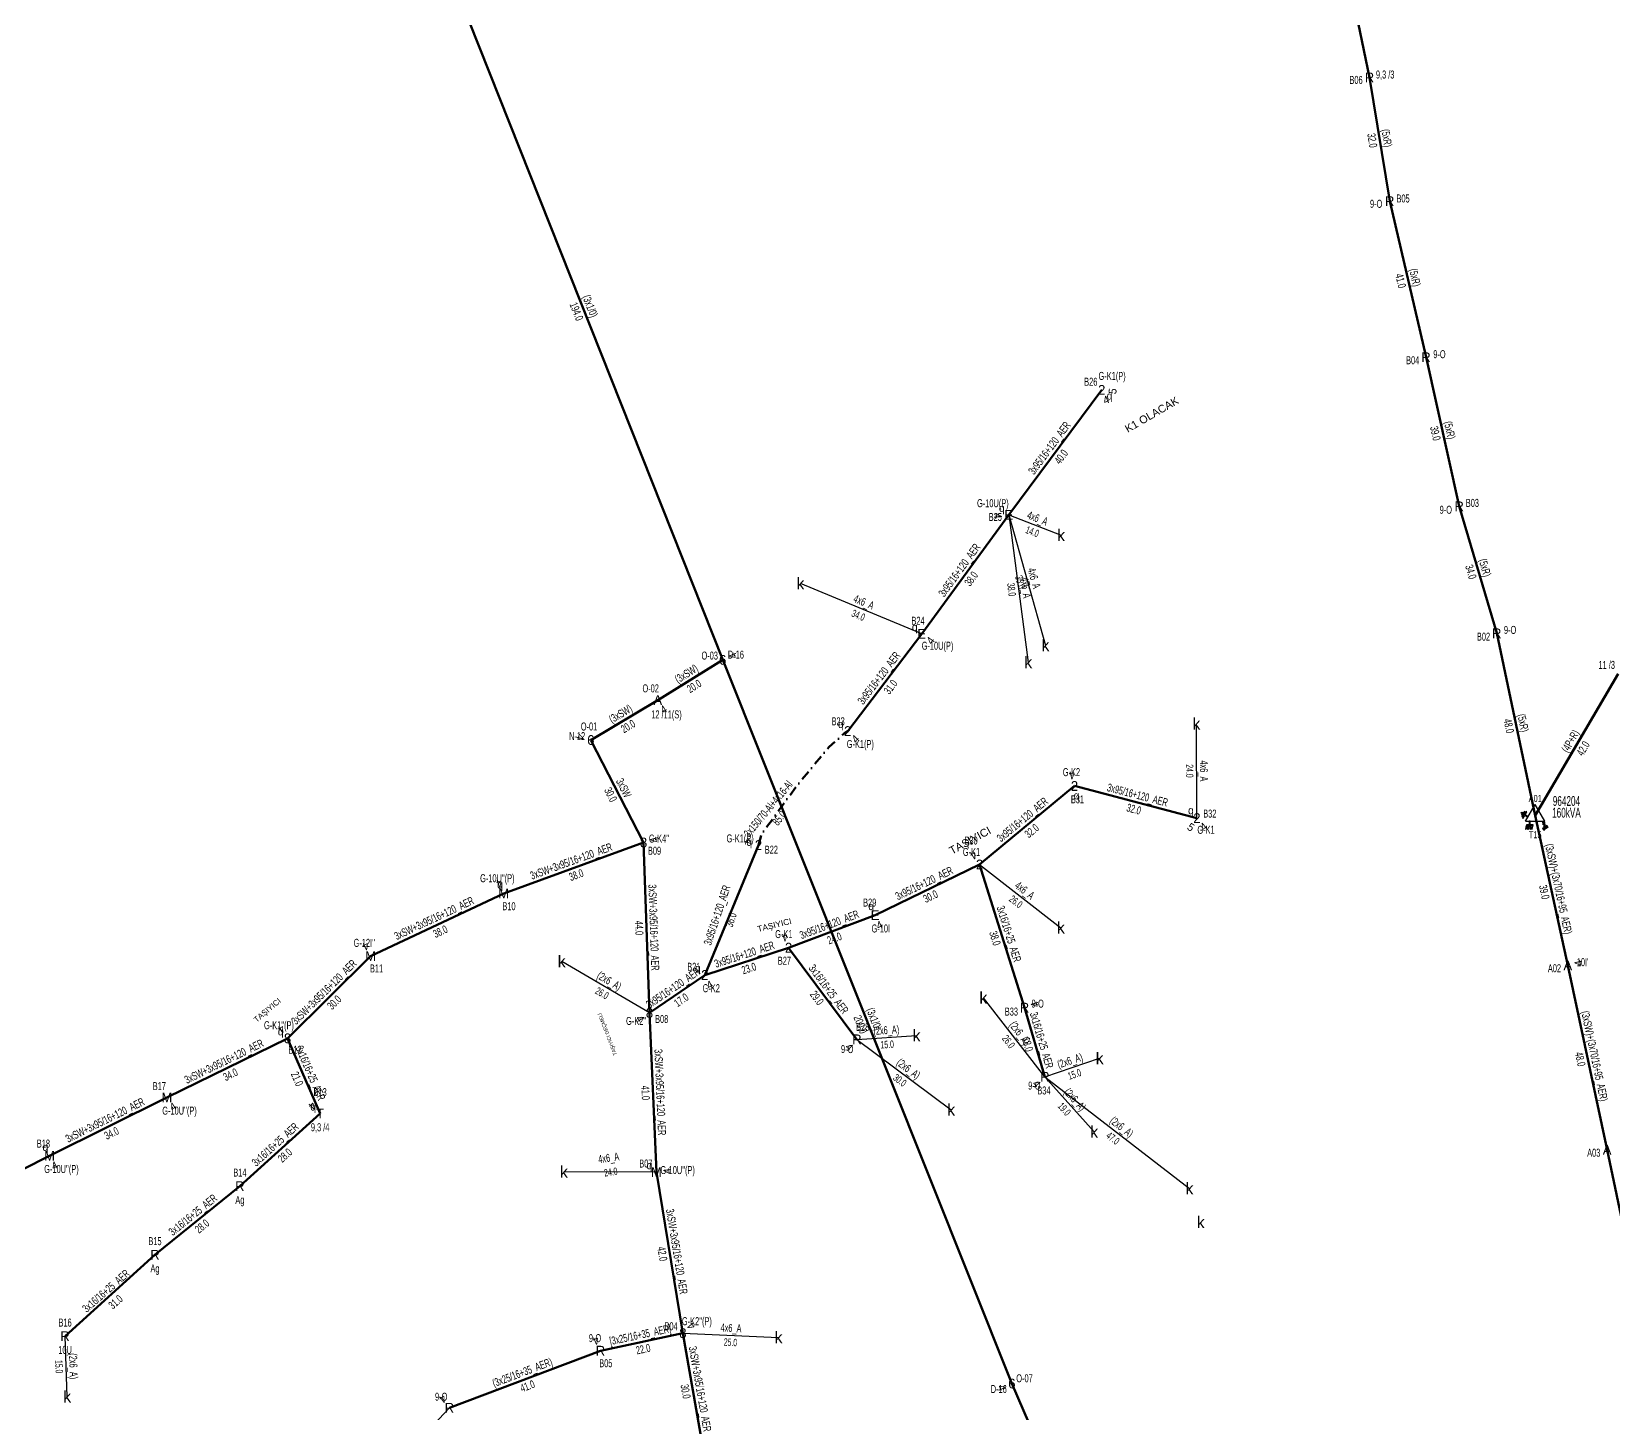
# Model space of a CAD drawing. Header units: millimetres. Extents: x 547575 to 550077, y 4149016 to 4153735.
# Drawn here: x 548724.6 to 549129.8, y 4152287.3 to 4152641.3 of the extents above; entities that cross this region are included whole.
import ezdxf
from ezdxf.enums import TextEntityAlignment as Align

# ---------------------------------------------------------------- set-up
doc = ezdxf.new("R2010")
doc.units = ezdxf.units.MM
doc.linetypes.add('DASHDOT', pattern=[5, 2.5, -1.25, 0, -1.25])
for name, color, linetype, lineweight in [('DIREK_AG_MEVCUT', 120, 'Continuous', 25), ('DIREK_AG_YENI', 108, 'Continuous', 25), ('DIREK_ENH_MEVCUT', 6, 'Continuous', 25), ('DIREK_OG_MEVCUT', 16, 'Continuous', 25), ('DIREK_OG_YENI', 10, 'Continuous', 25), ('HAT_ABONE_HAVAI_MEVCUT', 56, 'Continuous', 30), ('HAT_ABONE_HAVAI_YENI', 30, 'Continuous', 30), ('HAT_AG_HAVAI_BYSK', 3, 'Continuous', 50), ('HAT_AG_HAVAI_MEVCUT', 126, 'Continuous', 50), ('HAT_AG_HAVAI_YENI', 3, 'Continuous', 50), ('HAT_AG_YERALTI_YENI', 3, 'DASHDOT', 50), ('HAT_ENH_HAVAI_MEVCUT', 6, 'Continuous', 70), ('HAT_OG_HAVAI_MEVCUT', 48, 'Continuous', 70), ('HAT_OG_HAVAI_YENI', 1, 'Continuous', 70), ('KOFRE_ABONE_MEVCUT', 6, 'Continuous', 25), ('KOFRE_AG_MEVCUT', 6, 'Continuous', 25), ('KULLANICI', 1, 'Continuous', 25), ('TRAFO_MEVCUT', 5, 'Continuous', 30), ('TRAFO_TADILAT_BYSK', 5, 'Continuous', 30)]:
    doc.layers.add(name, color=color, linetype=linetype, lineweight=lineweight)
doc.layers.add('DIREK_AG_TADILAT_BYSK', color=3, linetype='Continuous')
doc.styles.add('Direk', font='B_CAD')
doc.styles.get("Standard").update_dxf_attribs({"font": 'Arial'})

# ---------------------------------------------------------------- blocks, each defined once
blk = doc.blocks.new('MEV_DIREK')
h = blk.add_hatch(color=32)
h.paths.add_polyline_path([(-2.14, 0.97), (-2.35, 1.09), (-3.31, -0.55), (-3.09, -0.67), (-2.67, 0.06), (-1.89, -0.39), (-1.79, -0.22), (-2.56, 0.23)])
h.paths.add_polyline_path([(-3.46, -0.17), (-3.33, -0.25), (-2.61, 0.99), (-2.74, 1.06)])
h.paths.add_polyline_path([(-3.54, 0.29), (-3.41, 0.22), (-3.05, 0.82), (-3.18, 0.9)])
h.paths.add_polyline_path([(-3.58, 0.81), (-3.66, 0.68), (-3.53, 0.61), (-3.45, 0.74)])
h.paths.add_polyline_path([(-1.51, -2.34), (-2.26, -2.33), (-2.52, -3.47), (-2.42, -3.47), (-2.21, -2.53), (-1.91, -2.54), (-2.12, -3.47), (-2.02, -3.47), (-1.81, -2.54), (-1.51, -2.54), (-1.72, -3.47), (-1.62, -3.48), (-1.41, -2.54), (-1.11, -2.54), (-1.32, -3.48), (-1.22, -3.48), (-1.01, -2.54), (-0.71, -2.55), (-0.92, -3.48), (-0.82, -3.48), (-0.56, -2.35), (-1.31, -2.34), (-1.31, -1.44), (-1.51, -1.44)])
at = {"layer": 'TRAFO_MEVCUT'}
for points in [[(2.35, -1.57), (2.12, -1.92), (2.08, -1.44), (1.94, -1.44), (2.01, -2.32), (2.25, -1.96), (2.31, -2.67), (2.1, -2.67), (2.39, -2.87), (2.4, -2.86), (2.64, -2.49), (2.45, -2.63)], [(2.35, -1.57), (2.12, -1.92), (2.08, -1.44), (1.94, -1.44), (2.01, -2.32), (2.25, -1.96), (2.31, -2.67), (2.1, -2.67), (2.39, -2.87), (1.98, -3.19), (2.2, -3.79), (2.26, -3.74), (2.08, -3.26), (2.26, -3.13), (2.44, -3.6), (2.49, -3.56), (2.32, -3.08), (2.49, -2.94), (2.67, -3.42), (2.73, -3.38), (2.55, -2.9), (2.73, -2.76), (2.91, -3.24), (2.97, -3.2), (2.79, -2.72), (2.97, -2.58), (3.15, -3.06), (3.21, -3.01), (2.98, -2.42), (2.4, -2.86), (2.64, -2.49), (2.45, -2.63)], [(2.97, -2.58), (3.15, -3.06), (3.21, -3.01), (2.98, -2.42), (2.4, -2.86), (2.64, -2.49), (2.45, -2.63), (2.35, -1.57), (2.12, -1.92), (2.08, -1.44), (1.94, -1.44), (2.01, -2.32), (2.25, -1.96), (2.31, -2.67), (2.1, -2.67), (2.39, -2.87), (1.98, -3.19), (2.2, -3.79), (2.26, -3.74), (2.08, -3.26), (2.26, -3.13), (2.44, -3.6), (2.49, -3.56), (2.32, -3.08), (2.49, -2.94), (2.67, -3.42), (2.73, -3.38), (2.55, -2.9), (2.73, -2.76), (2.91, -3.24), (2.97, -3.2), (2.79, -2.72)]]:
    blk.add_hatch(color=32, dxfattribs=at).paths.add_polyline_path(points)
at = {"layer": 'TRAFO_MEVCUT', "linetype": 'Continuous'}
for p, q in [((-2.5, -1.44), (0, 2.89)), ((2.5, -1.44), (0, 2.89)), ((-2.5, -1.44), (2.5, -1.44))]:
    blk.add_line(p, q, dxfattribs=at)
at = {"layer": 'TRAFO_MEVCUT', "color": 32, "flags": 128}
blk.add_lwpolyline([(1.94, -1.44), (2.08, -1.44), (2.12, -1.92), (2.35, -1.57), (2.45, -2.63), (2.64, -2.49), (2.4, -2.86), (2.98, -2.42), (3.21, -3.01), (3.15, -3.06), (2.97, -2.58), (2.79, -2.72), (2.97, -3.2), (2.91, -3.24), (2.73, -2.76), (2.55, -2.9), (2.73, -3.38), (2.67, -3.42), (2.49, -2.94), (2.32, -3.08), (2.49, -3.56), (2.44, -3.6), (2.26, -3.13), (2.08, -3.26), (2.26, -3.74), (2.2, -3.79), (1.98, -3.19), (2.39, -2.87), (2.1, -2.67), (2.31, -2.67), (2.25, -1.96), (2.01, -2.32), (1.94, -1.44)], dxfattribs=at)
at = {"layer": 'TRAFO_TADILAT_BYSK', "color": 32, "flags": 128}
for points in [[(-3.53, 0.61), (-3.45, 0.74), (-3.58, 0.81), (-3.66, 0.68), (-3.53, 0.61)], [(-3.41, 0.22), (-3.05, 0.82), (-3.18, 0.9), (-3.54, 0.29), (-3.41, 0.22)], [(-3.33, -0.25), (-2.61, 0.99), (-2.74, 1.06), (-3.46, -0.17), (-3.33, -0.25)], [(-1.79, -0.22), (-2.56, 0.23), (-2.14, 0.97), (-2.35, 1.09), (-3.31, -0.55), (-3.09, -0.67), (-2.67, 0.06), (-1.89, -0.39), (-1.79, -0.22)], [(-1.31, -1.44), (-1.51, -1.44), (-1.51, -2.34), (-2.26, -2.33), (-2.52, -3.47), (-2.42, -3.47), (-2.21, -2.53), (-1.91, -2.54), (-2.12, -3.47), (-2.02, -3.47), (-1.81, -2.54), (-1.51, -2.54), (-1.72, -3.47), (-1.62, -3.48), (-1.41, -2.54), (-1.11, -2.54), (-1.32, -3.48), (-1.22, -3.48), (-1.01, -2.54), (-0.71, -2.55), (-0.92, -3.48), (-0.82, -3.48), (-0.56, -2.35), (-1.31, -2.34), (-1.31, -1.44)]]:
    blk.add_lwpolyline(points, dxfattribs=at)

msp = doc.modelspace()

# ---------------------------------------------------------------- linework, layer by layer
at = {"layer": 'HAT_ABONE_HAVAI_MEVCUT'}
for p, q in [((548882.865, 4152389.882), (548860.37, 4152403.07)), ((548984.17, 4152373.5), (548968.4, 4152393.72)), ((548936.01, 4152383.1), (548951.3, 4152384.08)), ((548936.01, 4152383.1), (548960.17, 4152365.03)), ((548984.17, 4152373.5), (548998.2, 4152378.24)), ((548984.17, 4152373.5), (548996.81, 4152359.37)), ((548984.17, 4152373.5), (549021.21, 4152344.86)), ((548733.695257, 4152291.538903), (548733.144235, 4152307.028746)), ((548831.6, 4152288.7), (548814.73, 4152270.83))]:
    msp.add_line(p, q, dxfattribs=at)
at = {"layer": 'HAT_ABONE_HAVAI_YENI'}
for p, q in [((548974.916, 4152517.487), (548988.31, 4152512.26)), ((548974.916, 4152517.487), (548984.32, 4152484.05)), ((548974.916, 4152517.487), (548979.92, 4152479.69)), ((548952.609, 4152486.99), (548921.53, 4152499.89)), ((549023.119, 4152439.804), (549022.99, 4152463.96)), ((548967.433, 4152427.905), (548988.28, 4152411.7)), ((548884.63388, 4152349.05781), (548860.96, 4152349.14)), ((548891.421693, 4152307.819313), (548915.95, 4152306.72))]:
    msp.add_line(p, q, dxfattribs=at)
at = {"layer": 'HAT_AG_HAVAI_BYSK'}
msp.add_line((548870.302998, 4152303.318805), (548891.421693, 4152307.819313), dxfattribs=at)
at = {"layer": 'HAT_AG_HAVAI_MEVCUT'}
for p, q in [((549059.085, 4152669.064), (549067.328, 4152629.584)), ((549072.504, 4152597.892), (549067.328, 4152629.584)), ((549072.504, 4152597.892), (549081.808, 4152557.888)), ((549090.304, 4152519.69), (549081.808, 4152557.888)), ((549090.304, 4152519.69), (549099.932, 4152487.149)), ((549099.932, 4152487.149), (549109.79, 4152440.431)), ((549131.066, 4152476.721), (549109.79, 4152440.431)), ((548870.302998, 4152303.318805), (548831.6, 4152288.7))]:
    msp.add_line(p, q, dxfattribs=at)
at = {"layer": 'HAT_AG_HAVAI_YENI'}
for p, q in [((548974.916, 4152517.487), (548998.732, 4152549.52)), ((548952.609, 4152486.99), (548974.916, 4152517.487)), ((548933.653, 4152462.092), (548952.609, 4152486.99)), ((548967.433, 4152427.905), (548991.757, 4152448.03)), ((548991.757, 4152448.03), (549023.119, 4152439.804)), ((548897.03, 4152399.582), (548910.803276, 4152432.891884)), ((548940.664, 4152414.933), (548967.433, 4152427.905)), ((548978.94, 4152391.23), (548967.433, 4152427.905)), ((548918.5, 4152406.589), (548940.664, 4152414.933)), ((548897.03, 4152399.582), (548918.5, 4152406.589)), ((548936.01, 4152383.1), (548918.5, 4152406.589)), ((548882.865, 4152389.882), (548897.03, 4152399.582)), ((548984.17, 4152373.5), (548978.94, 4152391.23)), ((548790.149258, 4152383.353234), (548798.489, 4152364.077)), ((548798.489, 4152364.077), (548777.932413, 4152345.461763)), ((548777.932413, 4152345.461763), (548756.177, 4152327.889)), ((548756.177, 4152327.889), (548733.144235, 4152307.028746))]:
    msp.add_line(p, q, dxfattribs=at)
at = {"layer": 'HAT_AG_YERALTI_YENI', "flags": 128}
msp.add_lwpolyline([(548910.803276, 4152432.891884), (548911.521312, 4152435.615577), (548920.722307, 4152448.203802), (548928.912379, 4152458.074405), (548932.769034, 4152461.448978), (548933.653, 4152462.092)], dxfattribs=at)
at = {"layer": 'HAT_ENH_HAVAI_MEVCUT'}
for p, q in [((548901.622278, 4152480.343706), (548830.235633, 4152660.251832)), ((548901.622278, 4152480.343706), (548975.718943, 4152294.905611)), ((549003.229996, 4152231.296734), (548975.718943, 4152294.905611))]:
    msp.add_line(p, q, dxfattribs=at)
at = {"layer": 'HAT_OG_HAVAI_MEVCUT'}
for p, q in [((548901.622278, 4152480.343706), (548884.995, 4152470.041)), ((548867.836, 4152459.8), (548884.995, 4152470.041)), ((549118.136, 4152402.053), (549109.79, 4152440.431)), ((549128.207, 4152354.783), (549118.136, 4152402.053)), ((549128.207, 4152354.783), (549138.326, 4152306.898))]:
    msp.add_line(p, q, dxfattribs=at)
at = {"layer": 'HAT_OG_HAVAI_YENI'}
for p, q in [((548867.836, 4152459.8), (548881.359, 4152433.53)), ((548881.359, 4152433.53), (548845.524, 4152420.451)), ((548882.865, 4152389.882), (548881.359, 4152433.53)), ((548845.524, 4152420.451), (548811.43, 4152404.428)), ((548811.43, 4152404.428), (548790.149258, 4152383.353234)), ((548882.865, 4152389.882), (548884.63388, 4152349.05781)), ((548790.149258, 4152383.353234), (548759.223946, 4152368.192621)), ((548759.223946, 4152368.192621), (548729.17, 4152353.262)), ((548729.17, 4152353.262), (548696.902, 4152336.971)), ((548891.421693, 4152307.819313), (548884.63388, 4152349.05781)), ((548896.551, 4152278.588), (548891.421693, 4152307.819313))]:
    msp.add_line(p, q, dxfattribs=at)

# ---------------------------------------------------------------- block references
at = {"layer": 'TRAFO_MEVCUT', "linetype": 'ByBlock'}
msp.add_blockref('MEV_DIREK', (549109.79, 4152440.431), dxfattribs=at)

# ---------------------------------------------------------------- texts
at = {"layer": 'DIREK_AG_MEVCUT', "linetype": 'ByBlock', "style": 'Direk'}
for p in [(549067.328, 4152629.584), (549072.504, 4152597.892), (549081.808, 4152557.888), (549090.304, 4152519.69), (549099.932, 4152487.149)]:
    msp.add_text('R', height=2.5, dxfattribs=at).set_placement(p, align=Align.MIDDLE_CENTER)
at = {"layer": 'DIREK_AG_MEVCUT', "linetype": 'ByBlock', "width": 0.53}
for s, p in [('9,3 /3', (549071.348327, 4152630.331631)), ('B06', (549063.886993, 4152628.944101)), ('9-O', (549069.037806, 4152597.20666)), ('B05', (549075.937529, 4152598.570881)), ('B04', (549078.395197, 4152557.111612)), ('9-O', (549085.253075, 4152558.67173)), ('B03', (549093.692351, 4152520.566971)), ('9-O', (549086.883837, 4152518.804796)), ('9-O', (549103.35698, 4152488.015567)), ('B02', (549096.538921, 4152486.290504)), ('11 /3', (549128.11563, 4152479.058956))]:
    msp.add_text(s, height=2.05, dxfattribs=at).set_placement(p, align=Align.MIDDLE_CENTER)
at = {"layer": 'DIREK_AG_MEVCUT', "width": 0.53}
for s, p in [('B33', (548975.591637, 4152390.210947)), ('9-O', (548982.319428, 4152392.258507)), ('B28', (548937.478909, 4152386.276839)), ('9-O', (548933.516162, 4152380.610122)), ('9-O', (548981.464262, 4152371.23903)), ('B34', (548983.916623, 4152370.009183)), ('B14', (548777.932413, 4152348.961763)), ('Ag', (548777.932413, 4152341.961763)), ('B15', (548756.177, 4152331.389)), ('Ag', (548756.177, 4152324.389)), ('B16', (548733.144235, 4152310.528746)), ('9-O', (548868.91715, 4152306.547323)), ('10U', (548733.144235, 4152303.528746)), ('B05', (548871.683564, 4152300.102591)), ('9-O', (548829.506339, 4152291.529895))]:
    msp.add_text(s, height=2.05, dxfattribs=at).set_placement(p, align=Align.MIDDLE_CENTER)
at = {"layer": 'DIREK_AG_MEVCUT', "style": 'Direk'}
for p in [(548978.94, 4152391.23), (548936.01, 4152383.1), (548984.17, 4152373.5), (548777.932413, 4152345.461763), (548756.177, 4152327.889), (548733.144235, 4152307.028746), (548870.302998, 4152303.318805), (548831.6, 4152288.7)]:
    msp.add_text('R', height=2.5, dxfattribs=at).set_placement(p, align=Align.MIDDLE_CENTER)
at = {"layer": 'DIREK_AG_MEVCUT', "color": 32, "style": 'Direk'}
for rotation, p in [(106.92729, (548981.61869, 4152392.045242)), (314.954475, (548934.028528, 4152381.121675)), (309.882827, (548982.021399, 4152371.704585)), (203.231524, (548869.198545, 4152305.891777)), (216.495406, (548829.934677, 4152290.950933))]:
    msp.add_text('4', height=2, rotation=rotation, dxfattribs=at).set_placement(p, align=Align.MIDDLE_CENTER)
at = {"layer": 'DIREK_AG_TADILAT_BYSK', "color": 32, "style": 'Direk'}
msp.add_text('4', height=2, rotation=225.000001, dxfattribs=at).set_placement((548796.509101, 4152366.056899), align=Align.MIDDLE_CENTER)
at = {"layer": 'DIREK_AG_TADILAT_BYSK', "width": 0.53}
for s, p in [('B13', (548798.489, 4152369.577)), ('9,3 /4', (548798.489, 4152360.577))]:
    msp.add_text(s, height=2.05, dxfattribs=at).set_placement(p, align=Align.MIDDLE_CENTER)
at = {"layer": 'DIREK_AG_TADILAT_BYSK', "color": 4, "style": 'Direk'}
msp.add_text('q', height=2, dxfattribs=at).set_placement((548796.721233, 4152365.844767), align=Align.MIDDLE_CENTER)
at = {"layer": 'DIREK_AG_TADILAT_BYSK', "style": 'Direk'}
msp.add_text('T', height=2.5, dxfattribs=at).set_placement((548798.489, 4152364.077), align=Align.MIDDLE_CENTER)
at = {"layer": 'DIREK_AG_YENI', "width": 0.53}
for s, p in [('G-K1(P)', (549001.391641, 4152553.097271)), ('B26', (548995.923239, 4152551.608267)), ('G-10U(P)', (548970.838846, 4152520.493692)), ('B25', (548971.456316, 4152516.957299)), ('B24', (548951.665589, 4152490.360456)), ('G-10U(P)', (548956.663642, 4152483.964059)), ('B23', (548931.20528, 4152464.593733)), ('G-K1(P)', (548936.885724, 4152458.787941)), ('G-K2', (548990.975251, 4152451.569946)), ('B31', (548992.511743, 4152444.612345)), ('B32', (549026.427216, 4152440.946676)), ('G-K1(P)', (548906.092264, 4152434.595025)), ('G-K1', (549025.445263, 4152436.805477)), ('B22', (548914.094781, 4152431.701927)), ('G-K1', (548965.370904, 4152431.113485)), ('B30', (548965.253422, 4152434.044326)), ('B29', (548939.282844, 4152418.148962)), ('G-10I', (548942.131728, 4152411.515459)), ('G-K1', (548917.276417, 4152410.072827)), ('B27', (548917.441054, 4152403.253039)), ('B21', (548894.234906, 4152401.688525)), ('G-K2', (548898.690915, 4152396.212333))]:
    msp.add_text(s, height=2.05, dxfattribs=at).set_placement(p, align=Align.MIDDLE_CENTER)
at = {"layer": 'DIREK_AG_YENI', "style": 'Direk'}
for s, p in [('2', (548998.732, 4152549.52)), ('E', (548974.916, 4152517.487)), ('E', (548952.609, 4152486.99)), ('2', (548933.653, 4152462.092)), ('2', (548991.757, 4152448.03)), ('2', (549023.119, 4152439.804)), ('2', (548910.803276, 4152432.891884)), ('2', (548967.433, 4152427.905)), ('E', (548940.664, 4152414.933)), ('2', (548918.5, 4152406.589)), ('2', (548897.03, 4152399.582))]:
    msp.add_text(s, height=2.5, dxfattribs=at).set_placement(p, align=Align.MIDDLE_CENTER)
at = {"layer": 'DIREK_AG_YENI', "color": 32, "style": 'Direk'}
for s, rotation, p in [('5', 443.369814, (549001.513274, 4152549.196711)), ('4', 383.369814, (548999.84266, 4152546.949702)), ('4', 274.408217, (548972.124283, 4152517.271786)), ('4', 413.266368, (548954.852989, 4152485.315332)), ('4', 404.374759, (548935.611176, 4152460.090614)), ('4', 192.453128, (548991.153206, 4152450.764124)), ('5', 326.55363, (549021.575763, 4152437.467674)), ('4', 397.804411, (549024.83531, 4152437.591698)), ('4', 250.123885, (548908.170072, 4152433.843849)), ('4', 212.728895, (548965.919139, 4152430.260467)), ('4', 383.242025, (548941.768925, 4152412.360231)), ('4', 199.3522, (548917.572152, 4152409.230798)), ('4', 386.238774, (548898.267916, 4152397.070514))]:
    msp.add_text(s, height=2, rotation=rotation, dxfattribs=at).set_placement(p, align=Align.MIDDLE_CENTER)
at = {"layer": 'DIREK_AG_YENI', "color": 4, "style": 'Direk'}
for p in [(549000.738258, 4152548.028381), (548973.148233, 4152519.254767), (548950.841233, 4152488.757767), (548931.904629, 4152463.878952), (548992.296102, 4152445.588818), (549021.58658, 4152441.77927), (548908.434086, 4152433.689969), (548939.67746, 4152417.230115), (548895.262233, 4152401.349767)]:
    msp.add_text('q', height=2, dxfattribs=at).set_placement(p, align=Align.MIDDLE_CENTER)
at = {"layer": 'DIREK_ENH_MEVCUT', "width": 0.53}
for s, p in [('O-03', (548898.299036, 4152481.441914)), ('D-16', (548905.006584, 4152481.691286)), ('O-02', (548883.176332, 4152473.031392)), ('O-01', (548867.383276, 4152463.270597)), ('12 /11(S)', (548887.227175, 4152466.370689)), ('N-12', (548864.333079, 4152460.802196)), ('D-16', (548972.356373, 4152293.506971)), ('O-07', (548978.950541, 4152296.249774))]:
    msp.add_text(s, height=2.05, dxfattribs=at).set_placement(p, align=Align.MIDDLE_CENTER)
at = {"layer": 'DIREK_ENH_MEVCUT', "style": 'Direk'}
for s, p in [('6', (548901.622278, 4152480.343706)), ('A', (548884.995, 4152470.041)), ('6', (548867.836, 4152459.8)), ('6', (548975.718943, 4152294.905611))]:
    msp.add_text(s, height=2.5, dxfattribs=at).set_placement(p, align=Align.MIDDLE_CENTER)
at = {"layer": 'DIREK_ENH_MEVCUT', "color": 32, "style": 'Direk'}
for rotation, p in [(111.711704, (548904.223637, 4152481.379528)), (391.306734, (548886.449935, 4152467.648686)), (254.034021, (548865.144009, 4152460.570186)), (292.584561, (548973.133665, 4152293.830281))]:
    msp.add_text('4', height=2, rotation=rotation, dxfattribs=at).set_placement(p, align=Align.MIDDLE_CENTER)
at = {"layer": 'DIREK_OG_MEVCUT', "linetype": 'ByBlock', "style": 'Direk'}
for p in [(549118.136, 4152402.053), (549128.207, 4152354.783)]:
    msp.add_text('A', height=2.5, dxfattribs=at).set_placement(p, align=Align.MIDDLE_CENTER)
at = {"layer": 'DIREK_OG_MEVCUT', "color": 32, "linetype": 'ByBlock', "style": 'Direk'}
msp.add_text('4', height=2, rotation=102.148091, dxfattribs=at).set_placement((549120.873299, 4152402.64223), align=Align.MIDDLE_CENTER)
at = {"layer": 'DIREK_OG_MEVCUT', "linetype": 'ByBlock', "width": 0.53}
for s, p in [("10I'", (549121.938488, 4152402.871522)), ('A02', (549114.714376, 4152401.316463)), ('A03', (549124.783225, 4152354.056524))]:
    msp.add_text(s, height=2.05, dxfattribs=at).set_placement(p, align=Align.MIDDLE_CENTER)
at = {"layer": 'DIREK_OG_YENI', "style": 'Direk'}
for s, p in [('8', (548881.359, 4152433.53)), ('M', (548845.524, 4152420.451)), ('M', (548811.43, 4152404.428)), ('8', (548882.865, 4152389.882)), ('8', (548790.149258, 4152383.353234)), ('M', (548759.223946, 4152368.192621)), ('M', (548729.17, 4152353.262)), ('M', (548884.63388, 4152349.05781)), ('8', (548891.421693, 4152307.819313))]:
    msp.add_text(s, height=2.5, dxfattribs=at).set_placement(p, align=Align.MIDDLE_CENTER)
at = {"layer": 'DIREK_OG_YENI', "width": 0.53}
for s, p in [('B09', (548884.164908, 4152431.4379)), ("G-K4''", (548885.295694, 4152434.555951)), ("G-10U''(P)", (548843.884334, 4152424.387827)), ('B10', (548846.869679, 4152417.220033)), ("G-12I''", (548809.799509, 4152407.830485)), ('B11', (548812.942521, 4152401.271692)), ("G-K1''(P)", (548787.943907, 4152386.726489)), ("G-K2''", (548879.433246, 4152387.820514)), ('B08', (548885.994151, 4152388.314068)), ('B12', (548792.064486, 4152380.423746)), ('B17', (548757.287454, 4152371.108097)), ("G-10U''(P)", (548762.468755, 4152364.830598)), ('B18', (548727.595806, 4152356.388006)), ("G-10U''(P)", (548732.220905, 4152349.882239)), ('B07', (548881.935275, 4152351.286605)), ("G-10U''(P)", (548890.084893, 4152349.607935)), ('B04', (548888.40169, 4152309.588375)), ("G-K2''(P)", (548895.017886, 4152310.881789))]:
    msp.add_text(s, height=2.05, dxfattribs=at).set_placement(p, align=Align.MIDDLE_CENTER)
at = {"layer": 'DIREK_OG_YENI', "color": 32, "style": 'Direk'}
for rotation, p in [(104.607073, (548884.068499, 4152434.236129)), (202.611444, (548844.447457, 4152423.035774)), (205.604017, (548810.219983, 4152406.953046)), (300.993622, (548880.464771, 4152388.440161)), (213.175669, (548788.617076, 4152385.696825)), (393.59256, (548760.77314, 4152365.86024)), (386.72891, (548730.429355, 4152350.761195)), (95.762876, (548887.419729, 4152349.338963)), (130.417325, (548893.553451, 4152309.634693))]:
    msp.add_text('4', height=2, rotation=rotation, dxfattribs=at).set_placement(p, align=Align.MIDDLE_CENTER)
at = {"layer": 'DIREK_OG_YENI', "color": 4, "style": 'Direk'}
for p in [(548844.562801, 4152422.758834), (548788.381491, 4152385.121001), (548728.088248, 4152355.515844), (548882.866113, 4152350.825577)]:
    msp.add_text('q', height=2, dxfattribs=at).set_placement(p, align=Align.MIDDLE_CENTER)
at = {"layer": 'HAT_ABONE_HAVAI_MEVCUT', "lineweight": 30, "width": 0.53}
for rotation, p in [(329.618455, (548872.047393, 4152397.209275, 274430.185)), (307.951412, (548976.955253, 4152384.132744, 274484.2)), (3.66731, (548943.600632, 4152384.438259, 274475.65)), (18.66741, (548990.912937, 4152376.675284, 274499.1)), (323.206066, (548948.599098, 4152374.745676, 274480.085)), (311.814243, (548991.123514, 4152367.00171, 274498.405)), (322.288154, (549003.209937, 4152359.852433, 274510.605)), (272.037331, (548734.269208, 4152299.314042))]:
    msp.add_text('(2x6_A)', height=2.05, rotation=rotation, dxfattribs=at).set_placement(p, align=Align.CENTER)
for s, rotation, p in [('26.0', 329.618455, (548871.187607, 4152395.742725, 274430.185)), ('26.0', 307.951412, (548975.614747, 4152383.087256, 274484.2)), ('15.0', 3.66731, (548943.709368, 4152382.741741, 274475.65)), ('15.0', 18.66741, (548991.457063, 4152375.064716, 274499.1)), ('30.0', 323.206066, (548947.580902, 4152373.384324, 274480.085)), ('19.0', 311.814243, (548989.856486, 4152365.86829, 274498.405)), ('47.0', 322.288154, (549002.170063, 4152358.507567, 274510.605)), ('15.0', 272.037331, (548732.570283, 4152299.253606))]:
    msp.add_text(s, height=1.9, rotation=rotation, dxfattribs=at).set_placement(p, align=Align.TOP_CENTER)
at = {"layer": 'HAT_ABONE_HAVAI_YENI', "lineweight": 30, "width": 0.53}
for rotation, p in [(338.681816, (548981.922015, 4152515.66534, 274494.155)), (277.541614, (548978.260647, 4152498.700059, 274489.96)), (285.70839, (548980.436254, 4152500.99863, 274492.16)), (337.458067, (548937.395356, 4152494.225059, 274460.765)), (270.305973, (549023.904488, 4152451.886539, 274511.495)), (322.141003, (548978.378162, 4152420.473595, 274494.14)), (368.524193, (548872.556507, 4152351.73761, 274430.48)), (357.433828, (548903.723903, 4152308.118804, 274457.975))]:
    msp.add_text('4x6_A', height=2.05, rotation=rotation, dxfattribs=at).set_placement(p, align=Align.CENTER)
for s, rotation, p in [('14.0', 338.681816, (548981.303985, 4152514.08166, 274494.155)), ('35.0', 285.70839, (548978.799746, 4152500.53837, 274492.16)), ('38.0', 277.541614, (548976.575353, 4152498.476941, 274489.96)), ('34.0', 337.458067, (548936.743644, 4152492.654941, 274460.765)), ('24.0', 270.305973, (549022.204512, 4152451.877461, 274511.495)), ('26.0', 322.141003, (548977.334838, 4152419.131405, 274494.14)), ('24.0', 368.524193, (548872.808493, 4152350.05639, 274430.48)), ('25.0', 357.433828, (548903.647789, 4152306.420509, 274457.975))]:
    msp.add_text(s, height=1.9, rotation=rotation, dxfattribs=at).set_placement(p, align=Align.TOP_CENTER)
at = {"layer": 'HAT_AG_HAVAI_BYSK', "lineweight": 30, "width": 0.53}
msp.add_text('[3x25/16+35_AER]', height=2.05, rotation=12.030081, dxfattribs=at).set_placement((548880.685184, 4152306.400392, 274445.710846), align=Align.CENTER)
msp.add_text('22.0', height=2.05, rotation=12.030081, dxfattribs=at).set_placement((548881.039507, 4152304.737726, 274445.710846), align=Align.TOP_CENTER)
at = {"layer": 'HAT_AG_HAVAI_MEVCUT', "lineweight": 30, "width": 0.53}
for s, rotation, p in [('32.0', 279.275764, (549069.077115, 4152613.600992, 274533.664)), ('41.0', 283.092904, (549076.328097, 4152577.697449, 274540.904)), ('39.0', 282.539607, (549085.226276, 4152538.604453, 274540.904)), ('34.0', 286.482058, (549094.302928, 4152503.178342, 274549.966)), ('48.0', 281.915233, (549104.029314, 4152463.614505, 274554.895)), ('42.0', 419.617876, (549121.161271, 4152458.1461, 274554.895)), ('41.0', 380.692436, (548851.251847, 4152295.214236, 274415.8))]:
    msp.add_text(s, height=2.05, rotation=rotation, dxfattribs=at).set_placement(p, align=Align.TOP_CENTER)
for s, rotation, p in [('(5xR)', 279.275764, (549070.754885, 4152613.875008, 274533.664)), ('(5xR)', 283.092904, (549077.983903, 4152578.082551, 274540.904)), ('(5xR)', 282.539607, (549086.885724, 4152538.973547, 274540.904)), ('(5xR)', 286.482058, (549095.933072, 4152503.660658, 274549.966)), ('(5xR)', 281.915233, (549105.692686, 4152463.965495, 274554.895)), ('(4P+R)', 419.617876, (549119.694729, 4152459.0059, 274554.895)), ('(3x25/16+35_AER)', 380.692436, (548850.65115, 4152296.80457, 274415.8))]:
    msp.add_text(s, height=2.05, rotation=rotation, dxfattribs=at).set_placement(p, align=Align.CENTER)
at = {"layer": 'HAT_AG_HAVAI_YENI', "lineweight": 30, "width": 0.53}
for s, rotation, p in [('3x95/16+120_AER', 53.369814, (548986.141872, 4152534.010651, 274499.366)), ('3x95/16+120_AER', 53.816434, (548963.07644, 4152502.740318, 274487.458)), ('3x95/16+120_AER', 52.716303, (548942.454701, 4152475.055898, 274476.3045)), ('3x95/16+120_AER', 345.302849, (549007.653653, 4152444.739188, 274511.5595)), ('3x95/16+120_AER', 39.603408, (548979.053151, 4152438.622404, 274495.8785)), ('3x95/16+120_AER', 25.854382, (548953.677827, 4152422.183919, 274483.7165)), ('3x95/16+120_AER', 71.59012, (548901.131002, 4152414.594441, 274453.4225)), ('3x95/16+120_AER', 20.629667, (548929.282523, 4152411.556496, 274470.332)), ('3x16/16+25_AER', 287.41956, (548973.997517, 4152409.821962, 274483.7165)), ('3x95/16+120_AER', 18.074734, (548907.501281, 4152403.893555, 274459.25)), ('3x95/16+120_AER', 34.402815, (548889.467244, 4152395.433323, 274448.515)), ('3x16/16+25_AER', 306.702884, (548927.936484, 4152395.352516, 274459.25)), ('3x16/16+25_AER', 286.435019, (548982.37027, 4152382.605489, 274489.47)), ('3x16/16+25_AER', 293.395419, (548795.099247, 4152374.05263, 274399.2445)), ('3x16/16+25_AER', 402.162752, (548787.640154, 4152355.399436)), ('3x16/16+25_AER', 398.929269, (548766.5206, 4152337.336615)), ('3x16/16+25_AER', 41.054822, (548744.290378, 4152317.863878))]:
    msp.add_text(s, height=2.05, rotation=rotation, dxfattribs=at).set_placement(p, align=Align.CENTER)
for s, rotation, p in [('40.0', 53.369814, (548987.506128, 4152532.996349, 274499.366)), ('38.0', 53.816434, (548964.44856, 4152501.736682, 274487.458)), ('31.0', 52.716303, (548943.807299, 4152474.026102, 274476.3045)), ('32.0', 345.302849, (549007.222347, 4152443.094812, 274511.5595)), ('32.0', 39.603408, (548980.136849, 4152437.312596, 274495.8785)), ('30.0', 25.854382, (548954.419173, 4152420.654081, 274483.7165)), ('36.0', 71.59012, (548902.743998, 4152414.057559, 274453.4225)), ('24.0', 20.629667, (548929.881477, 4152409.965504, 274470.332)), ('38.0', 287.41956, (548972.375483, 4152409.313038, 274483.7165)), ('23.0', 18.074734, (548908.028719, 4152402.277445, 274459.25)), ('29.0', 306.702884, (548926.573516, 4152394.336484, 274459.25)), ('17.0', 34.402815, (548890.427756, 4152394.030677, 274448.515)), ('18.0', 286.435019, (548980.73973, 4152382.124511, 274489.47)), ('21.0', 293.395419, (548793.539011, 4152373.377604, 274399.2445)), ('28.0', 402.162752, (548788.78126, 4152354.139326)), ('28.0', 398.929269, (548767.588813, 4152336.014147)), ('31.0', 41.054822, (548745.406905, 4152316.58194))]:
    msp.add_text(s, height=2.05, rotation=rotation, dxfattribs=at).set_placement(p, align=Align.TOP_CENTER)
at = {"layer": 'HAT_AG_YERALTI_YENI', "lineweight": 30, "width": 0.53}
msp.add_text('3x150/70-Al+4x16-Al', height=2.05, rotation=50.194429, dxfattribs=at).set_placement((548914.043296, 4152441.51673), align=Align.CENTER)
msp.add_text('85.0', height=2.05, rotation=50.194429, dxfattribs=at).set_placement((548915.349272, 4152440.428417), align=Align.TOP_CENTER)
at = {"layer": 'HAT_ENH_HAVAI_MEVCUT', "lineweight": 30, "width": 0.53}
for s, rotation, p in [('194.0', 291.64293, (548865.13888, 4152569.984271, 274415.117817)), ('200.0', 291.780478, (548937.88129, 4152387.309265, 274487.859472))]:
    msp.add_text(s, height=2.05, rotation=rotation, dxfattribs=at).set_placement(p, align=Align.TOP_CENTER)
for rotation, p in [(291.64293, (548866.719031, 4152570.611267, 274415.117817)), (291.780478, (548939.459931, 4152387.940052, 274487.859472))]:
    msp.add_text('(3x1/0)', height=2.05, rotation=rotation, dxfattribs=at).set_placement(p, align=Align.CENTER)
at = {"layer": 'HAT_OG_HAVAI_MEVCUT', "lineweight": 30, "width": 0.53}
for s, rotation, p in [('(3xSW)', 391.783462, (548892.860935, 4152475.914891, 274442.4975)), ('(3xSW)', 30.830005, (548875.979881, 4152465.650388, 274442.4975)), ('(3xSW)+(3x70/16+95_AER)', 282.268988, (549114.793587, 4152421.422626, 274554.895)), ('(3xSW)+(3x70/16+95_AER)', 282.027194, (549124.002841, 4152378.59512, 274559.068))]:
    msp.add_text(s, height=2.05, rotation=rotation, dxfattribs=at).set_placement(p, align=Align.CENTER)
for s, rotation, p in [('20.0', 391.783462, (548893.756343, 4152474.469815, 274442.4975)), ('20.0', 30.830005, (548876.851119, 4152464.190612, 274442.4975)), ('39.0', 282.268988, (549113.132413, 4152421.061374, 274554.895)), ('48.0', 282.027194, (549122.340159, 4152378.24088, 274559.068))]:
    msp.add_text(s, height=2.05, rotation=rotation, dxfattribs=at).set_placement(p, align=Align.TOP_CENTER)
at = {"layer": 'HAT_OG_HAVAI_YENI', "lineweight": 30, "width": 0.53}
for s, rotation, p in [('3xSW', 297.238037, (548875.353246, 4152447.054035, 274440.6795)), ('3xSW+3x95/16+120_AER', 380.050989, (548863.150072, 4152427.78898, 274422.762)), ('3xSW+3x95/16+120_AER', 271.976109, (548882.961494, 4152411.73531, 274440.6795)), ('3xSW+3x95/16+120_AER', 385.1719, (548828.115465, 4152413.20878, 274405.715)), ('3xSW+3x95/16+120_AER', 404.721371, (548800.191518, 4152394.494574, 274395.074629)), ('3xSW+3x95/16+120_AER', 386.115625, (548774.312446, 4152376.536149, 274379.611973)), ('3xSW+3x95/16+120_AER', 272.48103, (548884.598643, 4152369.5067, 274442.31694)), ('3xSW+3x95/16+120_AER', 386.417912, (548743.818795, 4152361.488547, 274364.585)), ('3xSW+3x95/16+120_AER', 279.347013, (548888.866501, 4152328.576613, 274442.31694)), ('3xSW+3x95/16+120_AER', 279.952542, (548894.823555, 4152293.350564, 274445.710846))]:
    msp.add_text(s, height=2.05, rotation=rotation, dxfattribs=at).set_placement(p, align=Align.CENTER)
for s, rotation, p in [('30.0', 297.238037, (548873.841754, 4152446.275965, 274440.6795)), ('38.0', 380.050989, (548863.732928, 4152426.19202, 274422.762)), ('38.0', 385.1719, (548828.838535, 4152411.67022, 274405.715)), ('44.0', 271.976109, (548881.262506, 4152411.67669, 274440.6795)), ('30.0', 404.721371, (548801.38774, 4152393.286661, 274395.074629)), ('34.0', 386.115625, (548775.060759, 4152375.009706, 274379.611973)), ('41.0', 272.48103, (548882.900237, 4152369.43311, 274442.31694)), ('34.0', 386.417912, (548744.575151, 4152359.966074, 274364.585)), ('42.0', 279.347013, (548887.189072, 4152328.30051, 274442.31694)), ('30.0', 279.952542, (548893.149138, 4152293.056749, 274445.710846))]:
    msp.add_text(s, height=2.05, rotation=rotation, dxfattribs=at).set_placement(p, align=Align.TOP_CENTER)
at = {"layer": 'KOFRE_ABONE_MEVCUT', "style": 'Direk'}
msp.add_text('k', height=3, dxfattribs=at).set_placement((548733.695257, 4152291.538903), align=Align.MIDDLE_CENTER)
at = {"layer": 'KOFRE_AG_MEVCUT', "style": 'Direk'}
for p in [(548988.31, 4152512.26), (548921.53, 4152499.89), (548984.32, 4152484.05), (548979.92, 4152479.69), (549022.99, 4152463.96), (548988.28, 4152411.7), (548860.37, 4152403.07), (548968.4, 4152393.72), (548951.3, 4152384.08), (548998.2, 4152378.24), (548960.17, 4152365.03), (548996.81, 4152359.37), (548860.96, 4152349.14), (549021.21, 4152344.86), (549024.09, 4152336.22), (548915.95, 4152306.72)]:
    msp.add_text('k', height=3, dxfattribs=at).set_placement(p, align=Align.MIDDLE_CENTER)
at = {"layer": 'KULLANICI', "linetype": 'Continuous', "lineweight": 20}
for s, height, rotation, p in [('K1 OLACAK', 1.97658, 30.0686, (549005.402658, 4152538.496749)), ('TAŞIYICI GEÇMELİ', 0.921776, 110.832548, (548874.565657, 4152379.195202))]:
    msp.add_text(s, height=height, rotation=rotation, dxfattribs=at).set_placement(p)
at = {"layer": 'KULLANICI'}
for height, rotation, p in [(2.004852, 28.7171, (548964.987984, 4152434.075)), (1.5337, 13.8847, (548914.881951, 4152412.394909)), (1.433, 40.2499, (548784.952149, 4152390.588722))]:
    msp.add_text('TAŞIYICI', height=height, rotation=rotation, dxfattribs=at).set_placement(p, align=Align.MIDDLE_CENTER)
at = {"layer": 'TRAFO_MEVCUT', "linetype": 'ByBlock', "width": 0.6}
for s, height, p in [('A01', 1.8, (549109.79, 4152443.931)), ('964204', 2.5, (549117.79, 4152442.931)), ('160kVA', 2.5, (549117.79, 4152439.931))]:
    msp.add_text(s, height=height, dxfattribs=at).set_placement(p, align=Align.CENTER)
msp.add_text('T15', height=1.8, dxfattribs=at).set_placement((549109.79, 4152436.431), align=Align.TOP_CENTER)

doc.saveas('drawing.dxf')
